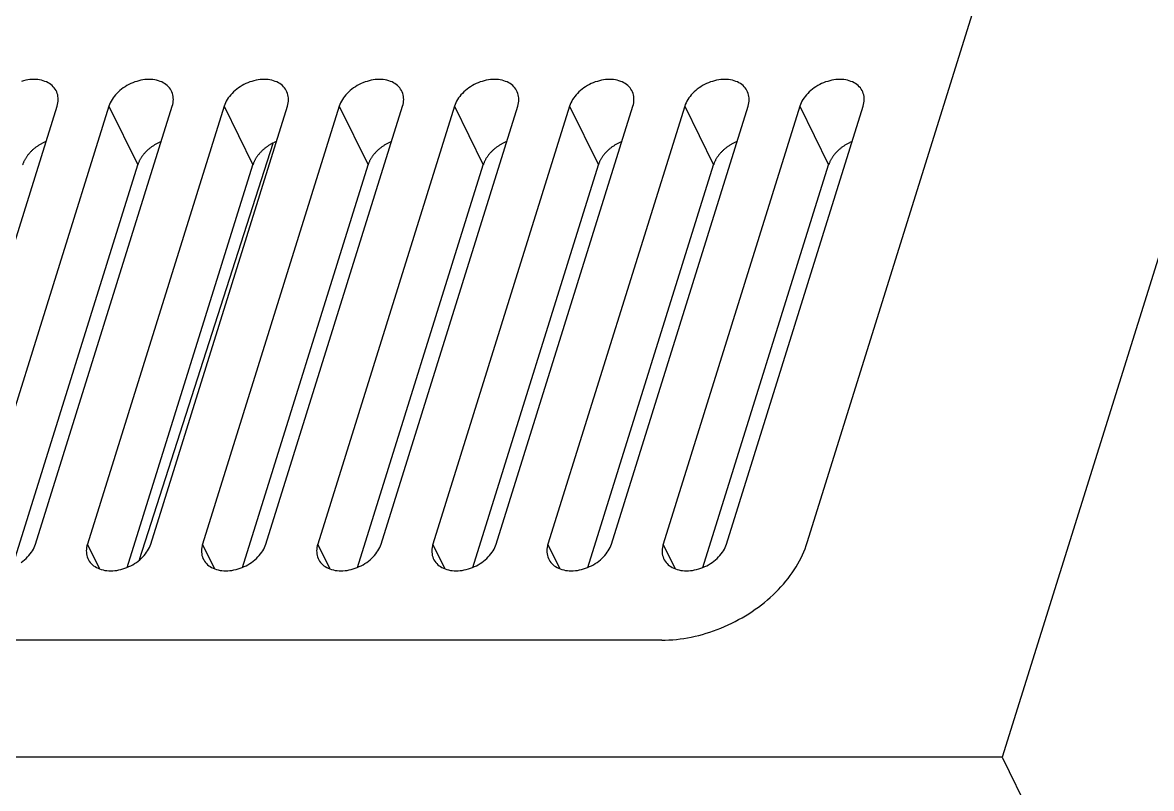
# Model space of a CAD drawing. Header units: millimetres. Extents: x 5016 to 6204, y 3065 to 3485.
# Drawn here: x 6054.75 to 6090.87, y 3215.52 to 3240.02 of the extents above; entities that cross this region are included whole.
import ezdxf

# ---------------------------------------------------------------- set-up
doc = ezdxf.new("R2010")
doc.units = ezdxf.units.MM

msp = doc.modelspace()

# ---------------------------------------------------------------- linework, layer by layer
at = {"color": 7}
for p, q in [((6099.75, 3260.234), (6086.096, 3216.521)), ((6079.859, 3223.386), (6089.922, 3255.603)), ((6051.483, 3223.339), (6055.857, 3237.342)), ((6057.515, 3237.342), (6053.141, 3223.339)), ((6055.167, 3223.339), (6059.541, 3237.342)), ((6061.199, 3237.342), (6056.825, 3223.339)), ((6057.515, 3237.342), (6058.436, 3235.465)), ((6058.852, 3223.339), (6063.225, 3237.342)), ((6064.883, 3237.342), (6060.51, 3223.339)), ((6061.199, 3237.342), (6062.12, 3235.465)), ((6062.536, 3223.339), (6066.91, 3237.342)), ((6068.568, 3237.342), (6064.194, 3223.339)), ((6064.883, 3237.342), (6065.804, 3235.465)), ((6066.22, 3223.339), (6070.594, 3237.342)), ((6072.252, 3237.342), (6067.878, 3223.339)), ((6068.568, 3237.342), (6069.489, 3235.465)), ((6069.904, 3223.339), (6074.278, 3237.342)), ((6075.936, 3237.342), (6071.562, 3223.339)), ((6072.252, 3237.342), (6073.173, 3235.465)), ((6073.589, 3223.339), (6077.962, 3237.342)), ((6079.62, 3237.342), (6075.247, 3223.339)), ((6075.936, 3237.342), (6076.857, 3235.465)), ((6077.273, 3223.339), (6081.647, 3237.342)), ((6079.62, 3237.342), (6080.541, 3235.465)), ((6058.497, 3222.843), (6062.768, 3236.166)), ((6054.415, 3222.592), (6058.436, 3235.465)), ((6058.099, 3222.592), (6062.12, 3235.465)), ((6061.783, 3222.592), (6065.804, 3235.465)), ((6065.468, 3222.592), (6069.489, 3235.465)), ((6069.152, 3222.592), (6073.173, 3235.465)), ((6072.836, 3222.592), (6076.857, 3235.465)), ((6076.52, 3222.592), (6080.541, 3235.465)), ((6057.208, 3222.56), (6056.825, 3223.339)), ((6060.892, 3222.56), (6060.51, 3223.339)), ((6064.577, 3222.56), (6064.194, 3223.339)), ((6068.261, 3222.56), (6067.878, 3223.339)), ((6071.945, 3222.56), (6071.562, 3223.339)), ((6075.629, 3222.56), (6075.247, 3223.339)), ((6075.2, 3220.265), (5975.725, 3220.265)), ((6086.096, 3216.521), (5962.489, 3216.521)), ((6086.096, 3216.521), (6090.211, 3208.137))]:
    msp.add_line(p, q, dxfattribs=at)
for points in [[(6055.857, 3237.342, 0), (6055.872, 3237.396, 0), (6055.883, 3237.449, 0), (6055.889, 3237.502, 0), (6055.892, 3237.555, 0), (6055.89, 3237.607, 0), (6055.884, 3237.658, 0), (6055.875, 3237.707, 0), (6055.861, 3237.755, 0), (6055.843, 3237.801, 0), (6055.821, 3237.846, 0), (6055.795, 3237.889, 0), (6055.766, 3237.929, 0), (6055.733, 3237.967, 0), (6055.696, 3238.003, 0), (6055.656, 3238.036, 0), (6055.613, 3238.066, 0), (6055.567, 3238.094, 0), (6055.518, 3238.118, 0), (6055.466, 3238.139, 0), (6055.412, 3238.158, 0), (6055.355, 3238.173, 0), (6055.297, 3238.185, 0), (6055.237, 3238.193, 0), (6055.175, 3238.198, 0), (6055.112, 3238.2, 0), (6055.048, 3238.198, 0), (6054.983, 3238.193, 0), (6054.917, 3238.185, 0), (6054.851, 3238.173, 0), (6054.786, 3238.158, 0), (6054.72, 3238.139, 0)], [(6059.541, 3237.342, 0), (6059.556, 3237.396, 0), (6059.567, 3237.449, 0), (6059.574, 3237.502, 0), (6059.576, 3237.555, 0), (6059.574, 3237.607, 0), (6059.569, 3237.658, 0), (6059.559, 3237.707, 0), (6059.545, 3237.755, 0), (6059.527, 3237.801, 0), (6059.505, 3237.846, 0), (6059.48, 3237.889, 0), (6059.45, 3237.929, 0), (6059.417, 3237.967, 0), (6059.38, 3238.003, 0), (6059.34, 3238.036, 0), (6059.297, 3238.066, 0), (6059.251, 3238.094, 0), (6059.202, 3238.118, 0), (6059.15, 3238.139, 0), (6059.096, 3238.158, 0), (6059.04, 3238.173, 0), (6058.981, 3238.185, 0), (6058.921, 3238.193, 0), (6058.859, 3238.198, 0), (6058.796, 3238.2, 0), (6058.732, 3238.198, 0), (6058.667, 3238.193, 0), (6058.602, 3238.185, 0), (6058.536, 3238.173, 0), (6058.47, 3238.158, 0), (6058.404, 3238.139, 0), (6058.339, 3238.118, 0), (6058.275, 3238.094, 0), (6058.211, 3238.066, 0), (6058.149, 3238.036, 0), (6058.089, 3238.003, 0), (6058.03, 3237.967, 0), (6057.973, 3237.929, 0), (6057.918, 3237.889, 0), (6057.866, 3237.846, 0), (6057.816, 3237.801, 0), (6057.769, 3237.755, 0), (6057.725, 3237.707, 0), (6057.685, 3237.658, 0), (6057.647, 3237.607, 0), (6057.613, 3237.555, 0), (6057.583, 3237.502, 0), (6057.556, 3237.449, 0), (6057.534, 3237.396, 0), (6057.515, 3237.342, 0)], [(6063.226, 3237.342, 0), (6063.24, 3237.396, 0), (6063.251, 3237.449, 0), (6063.258, 3237.502, 0), (6063.26, 3237.555, 0), (6063.259, 3237.607, 0), (6063.253, 3237.658, 0), (6063.243, 3237.707, 0), (6063.229, 3237.755, 0), (6063.211, 3237.801, 0), (6063.19, 3237.846, 0), (6063.164, 3237.889, 0), (6063.134, 3237.929, 0), (6063.101, 3237.967, 0), (6063.065, 3238.003, 0), (6063.025, 3238.036, 0), (6062.982, 3238.066, 0), (6062.935, 3238.094, 0), (6062.886, 3238.118, 0), (6062.835, 3238.139, 0), (6062.78, 3238.158, 0), (6062.724, 3238.173, 0), (6062.665, 3238.185, 0), (6062.605, 3238.193, 0), (6062.543, 3238.198, 0), (6062.48, 3238.2, 0), (6062.416, 3238.198, 0), (6062.351, 3238.193, 0), (6062.286, 3238.185, 0), (6062.22, 3238.173, 0), (6062.154, 3238.158, 0), (6062.089, 3238.139, 0), (6062.023, 3238.118, 0), (6061.959, 3238.094, 0), (6061.896, 3238.066, 0), (6061.834, 3238.036, 0), (6061.773, 3238.003, 0), (6061.714, 3237.967, 0), (6061.657, 3237.929, 0), (6061.603, 3237.889, 0), (6061.55, 3237.846, 0), (6061.501, 3237.801, 0), (6061.454, 3237.755, 0), (6061.41, 3237.707, 0), (6061.369, 3237.658, 0), (6061.332, 3237.607, 0), (6061.298, 3237.555, 0), (6061.267, 3237.502, 0), (6061.241, 3237.449, 0), (6061.218, 3237.396, 0), (6061.199, 3237.342, 0)], [(6066.91, 3237.342, 0), (6066.925, 3237.396, 0), (6066.935, 3237.449, 0), (6066.942, 3237.502, 0), (6066.945, 3237.555, 0), (6066.943, 3237.607, 0), (6066.937, 3237.658, 0), (6066.927, 3237.707, 0), (6066.914, 3237.755, 0), (6066.896, 3237.801, 0), (6066.874, 3237.846, 0), (6066.848, 3237.889, 0), (6066.819, 3237.929, 0), (6066.786, 3237.967, 0), (6066.749, 3238.003, 0), (6066.709, 3238.036, 0), (6066.666, 3238.066, 0), (6066.62, 3238.094, 0), (6066.571, 3238.118, 0), (6066.519, 3238.139, 0), (6066.465, 3238.158, 0), (6066.408, 3238.173, 0), (6066.35, 3238.185, 0), (6066.29, 3238.193, 0), (6066.228, 3238.198, 0), (6066.165, 3238.2, 0), (6066.1, 3238.198, 0), (6066.036, 3238.193, 0), (6065.97, 3238.185, 0), (6065.904, 3238.173, 0), (6065.838, 3238.158, 0), (6065.773, 3238.139, 0), (6065.708, 3238.118, 0), (6065.643, 3238.094, 0), (6065.58, 3238.066, 0), (6065.518, 3238.036, 0), (6065.457, 3238.003, 0), (6065.398, 3237.967, 0), (6065.342, 3237.929, 0), (6065.287, 3237.889, 0), (6065.234, 3237.846, 0), (6065.185, 3237.801, 0), (6065.138, 3237.755, 0), (6065.094, 3237.707, 0), (6065.053, 3237.658, 0), (6065.016, 3237.607, 0), (6064.982, 3237.555, 0), (6064.952, 3237.502, 0), (6064.925, 3237.449, 0), (6064.902, 3237.396, 0), (6064.883, 3237.342, 0)], [(6070.594, 3237.342, 0), (6070.609, 3237.396, 0), (6070.62, 3237.449, 0), (6070.626, 3237.502, 0), (6070.629, 3237.555, 0), (6070.627, 3237.607, 0), (6070.622, 3237.658, 0), (6070.612, 3237.707, 0), (6070.598, 3237.755, 0), (6070.58, 3237.801, 0), (6070.558, 3237.846, 0), (6070.532, 3237.889, 0), (6070.503, 3237.929, 0), (6070.47, 3237.967, 0), (6070.433, 3238.003, 0), (6070.393, 3238.036, 0), (6070.35, 3238.066, 0), (6070.304, 3238.094, 0), (6070.255, 3238.118, 0), (6070.203, 3238.139, 0), (6070.149, 3238.158, 0), (6070.092, 3238.173, 0), (6070.034, 3238.185, 0), (6069.974, 3238.193, 0), (6069.912, 3238.198, 0), (6069.849, 3238.2, 0), (6069.785, 3238.198, 0), (6069.72, 3238.193, 0), (6069.654, 3238.185, 0), (6069.589, 3238.173, 0), (6069.523, 3238.158, 0), (6069.457, 3238.139, 0), (6069.392, 3238.118, 0), (6069.328, 3238.094, 0), (6069.264, 3238.066, 0), (6069.202, 3238.036, 0), (6069.142, 3238.003, 0), (6069.083, 3237.967, 0), (6069.026, 3237.929, 0), (6068.971, 3237.889, 0), (6068.919, 3237.846, 0), (6068.869, 3237.801, 0), (6068.822, 3237.755, 0), (6068.778, 3237.707, 0), (6068.738, 3237.658, 0), (6068.7, 3237.607, 0), (6068.666, 3237.555, 0), (6068.636, 3237.502, 0), (6068.609, 3237.449, 0), (6068.587, 3237.396, 0), (6068.568, 3237.342, 0)], [(6074.278, 3237.342, 0), (6074.293, 3237.396, 0), (6074.304, 3237.449, 0), (6074.31, 3237.502, 0), (6074.313, 3237.555, 0), (6074.311, 3237.607, 0), (6074.306, 3237.658, 0), (6074.296, 3237.707, 0), (6074.282, 3237.755, 0), (6074.264, 3237.801, 0), (6074.242, 3237.846, 0), (6074.216, 3237.889, 0), (6074.187, 3237.929, 0), (6074.154, 3237.967, 0), (6074.117, 3238.003, 0), (6074.077, 3238.036, 0), (6074.034, 3238.066, 0), (6073.988, 3238.094, 0), (6073.939, 3238.118, 0), (6073.887, 3238.139, 0), (6073.833, 3238.158, 0), (6073.776, 3238.173, 0), (6073.718, 3238.185, 0), (6073.658, 3238.193, 0), (6073.596, 3238.198, 0), (6073.533, 3238.2, 0), (6073.469, 3238.198, 0), (6073.404, 3238.193, 0), (6073.338, 3238.185, 0), (6073.273, 3238.173, 0), (6073.207, 3238.158, 0), (6073.141, 3238.139, 0), (6073.076, 3238.118, 0), (6073.012, 3238.094, 0), (6072.948, 3238.066, 0), (6072.886, 3238.036, 0), (6072.826, 3238.003, 0), (6072.767, 3237.967, 0), (6072.71, 3237.929, 0), (6072.655, 3237.889, 0), (6072.603, 3237.846, 0), (6072.553, 3237.801, 0), (6072.506, 3237.755, 0), (6072.462, 3237.707, 0), (6072.422, 3237.658, 0), (6072.384, 3237.607, 0), (6072.35, 3237.555, 0), (6072.32, 3237.502, 0), (6072.293, 3237.449, 0), (6072.271, 3237.396, 0), (6072.252, 3237.342, 0)], [(6077.962, 3237.342, 0), (6077.977, 3237.396, 0), (6077.988, 3237.449, 0), (6077.995, 3237.502, 0), (6077.997, 3237.555, 0), (6077.996, 3237.607, 0), (6077.99, 3237.658, 0), (6077.98, 3237.707, 0), (6077.966, 3237.755, 0), (6077.948, 3237.801, 0), (6077.926, 3237.846, 0), (6077.901, 3237.889, 0), (6077.871, 3237.929, 0), (6077.838, 3237.967, 0), (6077.802, 3238.003, 0), (6077.762, 3238.036, 0), (6077.718, 3238.066, 0), (6077.672, 3238.094, 0), (6077.623, 3238.118, 0), (6077.571, 3238.139, 0), (6077.517, 3238.158, 0), (6077.461, 3238.173, 0), (6077.402, 3238.185, 0), (6077.342, 3238.193, 0), (6077.28, 3238.198, 0), (6077.217, 3238.2, 0), (6077.153, 3238.198, 0), (6077.088, 3238.193, 0), (6077.023, 3238.185, 0), (6076.957, 3238.173, 0), (6076.891, 3238.158, 0), (6076.825, 3238.139, 0), (6076.76, 3238.118, 0), (6076.696, 3238.094, 0), (6076.633, 3238.066, 0), (6076.57, 3238.036, 0), (6076.51, 3238.003, 0), (6076.451, 3237.967, 0), (6076.394, 3237.929, 0), (6076.339, 3237.889, 0), (6076.287, 3237.846, 0), (6076.237, 3237.801, 0), (6076.19, 3237.755, 0), (6076.147, 3237.707, 0), (6076.106, 3237.658, 0), (6076.068, 3237.607, 0), (6076.034, 3237.555, 0), (6076.004, 3237.502, 0), (6075.978, 3237.449, 0), (6075.955, 3237.396, 0), (6075.936, 3237.342, 0)], [(6081.647, 3237.342, 0), (6081.661, 3237.396, 0), (6081.672, 3237.449, 0), (6081.679, 3237.502, 0), (6081.681, 3237.555, 0), (6081.68, 3237.607, 0), (6081.674, 3237.658, 0), (6081.664, 3237.707, 0), (6081.65, 3237.755, 0), (6081.633, 3237.801, 0), (6081.611, 3237.846, 0), (6081.585, 3237.889, 0), (6081.555, 3237.929, 0), (6081.522, 3237.967, 0), (6081.486, 3238.003, 0), (6081.446, 3238.036, 0), (6081.403, 3238.066, 0), (6081.356, 3238.094, 0), (6081.307, 3238.118, 0), (6081.256, 3238.139, 0), (6081.201, 3238.158, 0), (6081.145, 3238.173, 0), (6081.087, 3238.185, 0), (6081.026, 3238.193, 0), (6080.965, 3238.198, 0), (6080.901, 3238.2, 0), (6080.837, 3238.198, 0), (6080.772, 3238.193, 0), (6080.707, 3238.185, 0), (6080.641, 3238.173, 0), (6080.575, 3238.158, 0), (6080.51, 3238.139, 0), (6080.445, 3238.118, 0), (6080.38, 3238.094, 0), (6080.317, 3238.066, 0), (6080.255, 3238.036, 0), (6080.194, 3238.003, 0), (6080.135, 3237.967, 0), (6080.078, 3237.929, 0), (6080.024, 3237.889, 0), (6079.971, 3237.846, 0), (6079.922, 3237.801, 0), (6079.875, 3237.755, 0), (6079.831, 3237.707, 0), (6079.79, 3237.658, 0), (6079.753, 3237.607, 0), (6079.719, 3237.555, 0), (6079.688, 3237.502, 0), (6079.662, 3237.449, 0), (6079.639, 3237.396, 0), (6079.62, 3237.342, 0)], [(6055.498, 3236.211, 0), (6055.477, 3236.202, 0), (6055.456, 3236.193, 0), (6055.435, 3236.183, 0), (6055.414, 3236.173, 0), (6055.393, 3236.163, 0), (6055.372, 3236.152, 0), (6055.352, 3236.141, 0), (6055.332, 3236.13, 0), (6055.312, 3236.118, 0), (6055.292, 3236.106, 0), (6055.272, 3236.094, 0), (6055.253, 3236.081, 0), (6055.234, 3236.069, 0), (6055.215, 3236.056, 0), (6055.196, 3236.043, 0), (6055.178, 3236.029, 0), (6055.159, 3236.015, 0), (6055.141, 3236.001, 0), (6055.124, 3235.987, 0), (6055.106, 3235.972, 0), (6055.089, 3235.958, 0), (6055.073, 3235.943, 0), (6055.056, 3235.928, 0), (6055.04, 3235.912, 0), (6055.024, 3235.897, 0), (6055.009, 3235.881, 0), (6054.994, 3235.865, 0), (6054.979, 3235.849, 0), (6054.964, 3235.833, 0), (6054.95, 3235.816, 0), (6054.937, 3235.8, 0), (6054.923, 3235.783, 0), (6054.91, 3235.766, 0), (6054.898, 3235.749, 0), (6054.885, 3235.732, 0), (6054.874, 3235.715, 0), (6054.862, 3235.697, 0), (6054.851, 3235.68, 0), (6054.84, 3235.662, 0), (6054.83, 3235.645, 0), (6054.82, 3235.627, 0), (6054.811, 3235.609, 0), (6054.802, 3235.591, 0), (6054.794, 3235.573, 0), (6054.785, 3235.555, 0), (6054.778, 3235.537, 0), (6054.771, 3235.519, 0), (6054.764, 3235.501, 0), (6054.758, 3235.483, 0), (6054.752, 3235.465, 0)], [(6059.183, 3236.211, 0), (6059.161, 3236.202, 0), (6059.14, 3236.193, 0), (6059.119, 3236.183, 0), (6059.098, 3236.173, 0), (6059.077, 3236.163, 0), (6059.057, 3236.152, 0), (6059.036, 3236.141, 0), (6059.016, 3236.13, 0), (6058.996, 3236.118, 0), (6058.976, 3236.106, 0), (6058.957, 3236.094, 0), (6058.937, 3236.081, 0), (6058.918, 3236.069, 0), (6058.899, 3236.056, 0), (6058.88, 3236.043, 0), (6058.862, 3236.029, 0), (6058.844, 3236.015, 0), (6058.826, 3236.001, 0), (6058.808, 3235.987, 0), (6058.791, 3235.972, 0), (6058.774, 3235.958, 0), (6058.757, 3235.943, 0), (6058.74, 3235.928, 0), (6058.724, 3235.912, 0), (6058.709, 3235.897, 0), (6058.693, 3235.881, 0), (6058.678, 3235.865, 0), (6058.663, 3235.849, 0), (6058.649, 3235.833, 0), (6058.635, 3235.816, 0), (6058.621, 3235.8, 0), (6058.607, 3235.783, 0), (6058.594, 3235.766, 0), (6058.582, 3235.749, 0), (6058.57, 3235.732, 0), (6058.558, 3235.715, 0), (6058.546, 3235.697, 0), (6058.535, 3235.68, 0), (6058.525, 3235.662, 0), (6058.515, 3235.645, 0), (6058.505, 3235.627, 0), (6058.495, 3235.609, 0), (6058.486, 3235.591, 0), (6058.478, 3235.573, 0), (6058.47, 3235.555, 0), (6058.462, 3235.537, 0), (6058.455, 3235.519, 0), (6058.448, 3235.501, 0), (6058.442, 3235.483, 0), (6058.436, 3235.465, 0)], [(6062.768, 3236.166, 0), (6062.749, 3236.156, 0), (6062.731, 3236.147, 0), (6062.712, 3236.136, 0), (6062.694, 3236.126, 0), (6062.676, 3236.116, 0), (6062.658, 3236.105, 0), (6062.64, 3236.094, 0), (6062.623, 3236.082, 0), (6062.605, 3236.071, 0), (6062.588, 3236.059, 0), (6062.571, 3236.047, 0), (6062.554, 3236.035, 0), (6062.538, 3236.023, 0), (6062.521, 3236.01, 0), (6062.505, 3235.997, 0), (6062.489, 3235.984, 0), (6062.474, 3235.971, 0), (6062.458, 3235.958, 0), (6062.443, 3235.944, 0), (6062.428, 3235.931, 0), (6062.413, 3235.917, 0), (6062.399, 3235.903, 0), (6062.385, 3235.889, 0), (6062.371, 3235.874, 0), (6062.357, 3235.86, 0), (6062.344, 3235.845, 0), (6062.331, 3235.83, 0), (6062.318, 3235.815, 0), (6062.306, 3235.8, 0), (6062.293, 3235.785, 0), (6062.282, 3235.77, 0), (6062.27, 3235.754, 0), (6062.259, 3235.739, 0), (6062.248, 3235.723, 0), (6062.237, 3235.708, 0), (6062.227, 3235.692, 0), (6062.217, 3235.676, 0), (6062.208, 3235.66, 0), (6062.198, 3235.644, 0), (6062.19, 3235.628, 0), (6062.181, 3235.612, 0), (6062.173, 3235.596, 0), (6062.165, 3235.579, 0), (6062.158, 3235.563, 0), (6062.15, 3235.547, 0), (6062.144, 3235.53, 0), (6062.137, 3235.514, 0), (6062.131, 3235.498, 0), (6062.125, 3235.481, 0), (6062.12, 3235.465, 0)], [(6066.551, 3236.211, 0), (6066.53, 3236.202, 0), (6066.509, 3236.193, 0), (6066.487, 3236.183, 0), (6066.467, 3236.173, 0), (6066.446, 3236.163, 0), (6066.425, 3236.152, 0), (6066.405, 3236.141, 0), (6066.385, 3236.13, 0), (6066.365, 3236.118, 0), (6066.345, 3236.106, 0), (6066.325, 3236.094, 0), (6066.306, 3236.081, 0), (6066.286, 3236.069, 0), (6066.268, 3236.056, 0), (6066.249, 3236.043, 0), (6066.23, 3236.029, 0), (6066.212, 3236.015, 0), (6066.194, 3236.001, 0), (6066.177, 3235.987, 0), (6066.159, 3235.972, 0), (6066.142, 3235.958, 0), (6066.125, 3235.943, 0), (6066.109, 3235.928, 0), (6066.093, 3235.912, 0), (6066.077, 3235.897, 0), (6066.062, 3235.881, 0), (6066.046, 3235.865, 0), (6066.032, 3235.849, 0), (6066.017, 3235.833, 0), (6066.003, 3235.816, 0), (6065.989, 3235.8, 0), (6065.976, 3235.783, 0), (6065.963, 3235.766, 0), (6065.95, 3235.749, 0), (6065.938, 3235.732, 0), (6065.926, 3235.715, 0), (6065.915, 3235.697, 0), (6065.904, 3235.68, 0), (6065.893, 3235.662, 0), (6065.883, 3235.645, 0), (6065.873, 3235.627, 0), (6065.864, 3235.609, 0), (6065.855, 3235.591, 0), (6065.846, 3235.573, 0), (6065.838, 3235.555, 0), (6065.831, 3235.537, 0), (6065.823, 3235.519, 0), (6065.817, 3235.501, 0), (6065.81, 3235.483, 0), (6065.804, 3235.465, 0)], [(6070.235, 3236.211, 0), (6070.214, 3236.202, 0), (6070.193, 3236.193, 0), (6070.172, 3236.183, 0), (6070.151, 3236.173, 0), (6070.13, 3236.163, 0), (6070.109, 3236.152, 0), (6070.089, 3236.141, 0), (6070.069, 3236.13, 0), (6070.049, 3236.118, 0), (6070.029, 3236.106, 0), (6070.009, 3236.094, 0), (6069.99, 3236.081, 0), (6069.971, 3236.069, 0), (6069.952, 3236.056, 0), (6069.933, 3236.043, 0), (6069.915, 3236.029, 0), (6069.896, 3236.015, 0), (6069.879, 3236.001, 0), (6069.861, 3235.987, 0), (6069.844, 3235.972, 0), (6069.827, 3235.958, 0), (6069.81, 3235.943, 0), (6069.793, 3235.928, 0), (6069.777, 3235.912, 0), (6069.761, 3235.897, 0), (6069.746, 3235.881, 0), (6069.731, 3235.865, 0), (6069.716, 3235.849, 0), (6069.701, 3235.833, 0), (6069.687, 3235.816, 0), (6069.674, 3235.8, 0), (6069.66, 3235.783, 0), (6069.647, 3235.766, 0), (6069.635, 3235.749, 0), (6069.622, 3235.732, 0), (6069.611, 3235.715, 0), (6069.599, 3235.697, 0), (6069.588, 3235.68, 0), (6069.578, 3235.662, 0), (6069.567, 3235.645, 0), (6069.558, 3235.627, 0), (6069.548, 3235.609, 0), (6069.539, 3235.591, 0), (6069.531, 3235.573, 0), (6069.523, 3235.555, 0), (6069.515, 3235.537, 0), (6069.508, 3235.519, 0), (6069.501, 3235.501, 0), (6069.495, 3235.483, 0), (6069.489, 3235.465, 0)], [(6073.919, 3236.211, 0), (6073.898, 3236.202, 0), (6073.877, 3236.193, 0), (6073.856, 3236.183, 0), (6073.835, 3236.173, 0), (6073.814, 3236.163, 0), (6073.793, 3236.152, 0), (6073.773, 3236.141, 0), (6073.753, 3236.13, 0), (6073.733, 3236.118, 0), (6073.713, 3236.106, 0), (6073.693, 3236.094, 0), (6073.674, 3236.081, 0), (6073.655, 3236.069, 0), (6073.636, 3236.056, 0), (6073.617, 3236.043, 0), (6073.599, 3236.029, 0), (6073.58, 3236.015, 0), (6073.563, 3236.001, 0), (6073.545, 3235.987, 0), (6073.528, 3235.972, 0), (6073.511, 3235.958, 0), (6073.494, 3235.943, 0), (6073.477, 3235.928, 0), (6073.461, 3235.912, 0), (6073.445, 3235.897, 0), (6073.43, 3235.881, 0), (6073.415, 3235.865, 0), (6073.4, 3235.849, 0), (6073.385, 3235.833, 0), (6073.371, 3235.816, 0), (6073.358, 3235.8, 0), (6073.344, 3235.783, 0), (6073.331, 3235.766, 0), (6073.319, 3235.749, 0), (6073.306, 3235.732, 0), (6073.295, 3235.715, 0), (6073.283, 3235.697, 0), (6073.272, 3235.68, 0), (6073.262, 3235.662, 0), (6073.251, 3235.645, 0), (6073.242, 3235.627, 0), (6073.232, 3235.609, 0), (6073.223, 3235.591, 0), (6073.215, 3235.573, 0), (6073.207, 3235.555, 0), (6073.199, 3235.537, 0), (6073.192, 3235.519, 0), (6073.185, 3235.501, 0), (6073.179, 3235.483, 0), (6073.173, 3235.465, 0)], [(6077.604, 3236.211, 0), (6077.582, 3236.202, 0), (6077.561, 3236.193, 0), (6077.54, 3236.183, 0), (6077.519, 3236.173, 0), (6077.498, 3236.163, 0), (6077.478, 3236.152, 0), (6077.457, 3236.141, 0), (6077.437, 3236.13, 0), (6077.417, 3236.118, 0), (6077.397, 3236.106, 0), (6077.378, 3236.094, 0), (6077.358, 3236.081, 0), (6077.339, 3236.069, 0), (6077.32, 3236.056, 0), (6077.301, 3236.043, 0), (6077.283, 3236.029, 0), (6077.265, 3236.015, 0), (6077.247, 3236.001, 0), (6077.229, 3235.987, 0), (6077.212, 3235.972, 0), (6077.195, 3235.958, 0), (6077.178, 3235.943, 0), (6077.162, 3235.928, 0), (6077.145, 3235.912, 0), (6077.13, 3235.897, 0), (6077.114, 3235.881, 0), (6077.099, 3235.865, 0), (6077.084, 3235.849, 0), (6077.07, 3235.833, 0), (6077.056, 3235.816, 0), (6077.042, 3235.8, 0), (6077.029, 3235.783, 0), (6077.016, 3235.766, 0), (6077.003, 3235.749, 0), (6076.991, 3235.732, 0), (6076.979, 3235.715, 0), (6076.967, 3235.697, 0), (6076.956, 3235.68, 0), (6076.946, 3235.662, 0), (6076.936, 3235.645, 0), (6076.926, 3235.627, 0), (6076.916, 3235.609, 0), (6076.907, 3235.591, 0), (6076.899, 3235.573, 0), (6076.891, 3235.555, 0), (6076.883, 3235.537, 0), (6076.876, 3235.519, 0), (6076.869, 3235.501, 0), (6076.863, 3235.483, 0), (6076.857, 3235.465, 0)], [(6081.288, 3236.211, 0), (6081.267, 3236.202, 0), (6081.245, 3236.193, 0), (6081.224, 3236.183, 0), (6081.203, 3236.173, 0), (6081.183, 3236.163, 0), (6081.162, 3236.152, 0), (6081.142, 3236.141, 0), (6081.121, 3236.13, 0), (6081.101, 3236.118, 0), (6081.082, 3236.106, 0), (6081.062, 3236.094, 0), (6081.042, 3236.081, 0), (6081.023, 3236.069, 0), (6081.004, 3236.056, 0), (6080.986, 3236.043, 0), (6080.967, 3236.029, 0), (6080.949, 3236.015, 0), (6080.931, 3236.001, 0), (6080.913, 3235.987, 0), (6080.896, 3235.972, 0), (6080.879, 3235.958, 0), (6080.862, 3235.943, 0), (6080.846, 3235.928, 0), (6080.83, 3235.912, 0), (6080.814, 3235.897, 0), (6080.798, 3235.881, 0), (6080.783, 3235.865, 0), (6080.768, 3235.849, 0), (6080.754, 3235.833, 0), (6080.74, 3235.816, 0), (6080.726, 3235.8, 0), (6080.713, 3235.783, 0), (6080.7, 3235.766, 0), (6080.687, 3235.749, 0), (6080.675, 3235.732, 0), (6080.663, 3235.715, 0), (6080.652, 3235.697, 0), (6080.641, 3235.68, 0), (6080.63, 3235.662, 0), (6080.62, 3235.645, 0), (6080.61, 3235.627, 0), (6080.601, 3235.609, 0), (6080.592, 3235.591, 0), (6080.583, 3235.573, 0), (6080.575, 3235.555, 0), (6080.567, 3235.537, 0), (6080.56, 3235.519, 0), (6080.553, 3235.501, 0), (6080.547, 3235.483, 0), (6080.541, 3235.465, 0)], [(6054.709, 3222.752, 0), (6054.764, 3222.792, 0), (6054.816, 3222.835, 0), (6054.866, 3222.88, 0), (6054.913, 3222.926, 0), (6054.957, 3222.974, 0), (6054.998, 3223.024, 0), (6055.035, 3223.074, 0), (6055.069, 3223.126, 0), (6055.099, 3223.179, 0), (6055.126, 3223.232, 0), (6055.149, 3223.286, 0), (6055.167, 3223.339, 0)], [(6056.825, 3223.339, 0), (6056.81, 3223.286, 0), (6056.8, 3223.232, 0), (6056.793, 3223.179, 0), (6056.79, 3223.126, 0), (6056.792, 3223.074, 0), (6056.798, 3223.024, 0), (6056.808, 3222.974, 0), (6056.821, 3222.926, 0), (6056.839, 3222.88, 0), (6056.861, 3222.835, 0), (6056.887, 3222.792, 0), (6056.916, 3222.752, 0), (6056.95, 3222.714, 0), (6056.986, 3222.678, 0), (6057.026, 3222.645, 0), (6057.069, 3222.615, 0), (6057.115, 3222.587, 0), (6057.165, 3222.563, 0), (6057.216, 3222.542, 0), (6057.27, 3222.523, 0), (6057.327, 3222.508, 0), (6057.385, 3222.497, 0), (6057.446, 3222.488, 0), (6057.507, 3222.483, 0), (6057.57, 3222.481, 0), (6057.635, 3222.483, 0), (6057.7, 3222.488, 0), (6057.765, 3222.497, 0), (6057.831, 3222.508, 0), (6057.897, 3222.523, 0), (6057.962, 3222.542, 0), (6058.027, 3222.563, 0), (6058.092, 3222.587, 0), (6058.155, 3222.615, 0), (6058.217, 3222.645, 0), (6058.278, 3222.678, 0), (6058.337, 3222.714, 0), (6058.394, 3222.752, 0), (6058.448, 3222.792, 0), (6058.501, 3222.835, 0), (6058.55, 3222.88, 0), (6058.597, 3222.926, 0), (6058.641, 3222.974, 0), (6058.682, 3223.024, 0), (6058.719, 3223.074, 0), (6058.753, 3223.126, 0), (6058.783, 3223.179, 0), (6058.81, 3223.232, 0), (6058.833, 3223.286, 0), (6058.852, 3223.339, 0)], [(6060.51, 3223.339, 0), (6060.495, 3223.286, 0), (6060.484, 3223.232, 0), (6060.477, 3223.179, 0), (6060.475, 3223.126, 0), (6060.476, 3223.074, 0), (6060.482, 3223.024, 0), (6060.492, 3222.974, 0), (6060.506, 3222.926, 0), (6060.524, 3222.88, 0), (6060.546, 3222.835, 0), (6060.571, 3222.792, 0), (6060.601, 3222.752, 0), (6060.634, 3222.714, 0), (6060.67, 3222.678, 0), (6060.71, 3222.645, 0), (6060.754, 3222.615, 0), (6060.8, 3222.587, 0), (6060.849, 3222.563, 0), (6060.901, 3222.542, 0), (6060.955, 3222.523, 0), (6061.011, 3222.508, 0), (6061.07, 3222.497, 0), (6061.13, 3222.488, 0), (6061.192, 3222.483, 0), (6061.255, 3222.481, 0), (6061.319, 3222.483, 0), (6061.384, 3222.488, 0), (6061.449, 3222.497, 0), (6061.515, 3222.508, 0), (6061.581, 3222.523, 0), (6061.647, 3222.542, 0), (6061.712, 3222.563, 0), (6061.776, 3222.587, 0), (6061.839, 3222.615, 0), (6061.901, 3222.645, 0), (6061.962, 3222.678, 0), (6062.021, 3222.714, 0), (6062.078, 3222.752, 0), (6062.133, 3222.792, 0), (6062.185, 3222.835, 0), (6062.235, 3222.88, 0), (6062.281, 3222.926, 0), (6062.325, 3222.974, 0), (6062.366, 3223.024, 0), (6062.403, 3223.074, 0), (6062.437, 3223.126, 0), (6062.468, 3223.179, 0), (6062.494, 3223.232, 0), (6062.517, 3223.286, 0), (6062.536, 3223.339, 0)], [(6064.194, 3223.339, 0), (6064.179, 3223.286, 0), (6064.168, 3223.232, 0), (6064.162, 3223.179, 0), (6064.159, 3223.126, 0), (6064.161, 3223.074, 0), (6064.166, 3223.024, 0), (6064.176, 3222.974, 0), (6064.19, 3222.926, 0), (6064.208, 3222.88, 0), (6064.23, 3222.835, 0), (6064.255, 3222.792, 0), (6064.285, 3222.752, 0), (6064.318, 3222.714, 0), (6064.355, 3222.678, 0), (6064.395, 3222.645, 0), (6064.438, 3222.615, 0), (6064.484, 3222.587, 0), (6064.533, 3222.563, 0), (6064.585, 3222.542, 0), (6064.639, 3222.523, 0), (6064.695, 3222.508, 0), (6064.754, 3222.497, 0), (6064.814, 3222.488, 0), (6064.876, 3222.483, 0), (6064.939, 3222.481, 0), (6065.003, 3222.483, 0), (6065.068, 3222.488, 0), (6065.134, 3222.497, 0), (6065.199, 3222.508, 0), (6065.265, 3222.523, 0), (6065.331, 3222.542, 0), (6065.396, 3222.563, 0), (6065.46, 3222.587, 0), (6065.524, 3222.615, 0), (6065.586, 3222.645, 0), (6065.646, 3222.678, 0), (6065.705, 3222.714, 0), (6065.762, 3222.752, 0), (6065.817, 3222.792, 0), (6065.869, 3222.835, 0), (6065.919, 3222.88, 0), (6065.966, 3222.926, 0), (6066.01, 3222.974, 0), (6066.05, 3223.024, 0), (6066.088, 3223.074, 0), (6066.122, 3223.126, 0), (6066.152, 3223.179, 0), (6066.179, 3223.232, 0), (6066.201, 3223.286, 0), (6066.22, 3223.339, 0)], [(6067.878, 3223.339, 0), (6067.863, 3223.286, 0), (6067.852, 3223.232, 0), (6067.846, 3223.179, 0), (6067.843, 3223.126, 0), (6067.845, 3223.074, 0), (6067.851, 3223.024, 0), (6067.86, 3222.974, 0), (6067.874, 3222.926, 0), (6067.892, 3222.88, 0), (6067.914, 3222.835, 0), (6067.94, 3222.792, 0), (6067.969, 3222.752, 0), (6068.002, 3222.714, 0), (6068.039, 3222.678, 0), (6068.079, 3222.645, 0), (6068.122, 3222.615, 0), (6068.168, 3222.587, 0), (6068.217, 3222.563, 0), (6068.269, 3222.542, 0), (6068.323, 3222.523, 0), (6068.38, 3222.508, 0), (6068.438, 3222.497, 0), (6068.498, 3222.488, 0), (6068.56, 3222.483, 0), (6068.623, 3222.481, 0), (6068.687, 3222.483, 0), (6068.752, 3222.488, 0), (6068.818, 3222.497, 0), (6068.884, 3222.508, 0), (6068.949, 3222.523, 0), (6069.015, 3222.542, 0), (6069.08, 3222.563, 0), (6069.144, 3222.587, 0), (6069.208, 3222.615, 0), (6069.27, 3222.645, 0), (6069.331, 3222.678, 0), (6069.389, 3222.714, 0), (6069.446, 3222.752, 0), (6069.501, 3222.792, 0), (6069.553, 3222.835, 0), (6069.603, 3222.88, 0), (6069.65, 3222.926, 0), (6069.694, 3222.974, 0), (6069.735, 3223.024, 0), (6069.772, 3223.074, 0), (6069.806, 3223.126, 0), (6069.836, 3223.179, 0), (6069.863, 3223.232, 0), (6069.886, 3223.286, 0), (6069.904, 3223.339, 0)], [(6071.562, 3223.339, 0), (6071.548, 3223.286, 0), (6071.537, 3223.232, 0), (6071.53, 3223.179, 0), (6071.528, 3223.126, 0), (6071.529, 3223.074, 0), (6071.535, 3223.024, 0), (6071.545, 3222.974, 0), (6071.559, 3222.926, 0), (6071.576, 3222.88, 0), (6071.598, 3222.835, 0), (6071.624, 3222.792, 0), (6071.653, 3222.752, 0), (6071.687, 3222.714, 0), (6071.723, 3222.678, 0), (6071.763, 3222.645, 0), (6071.806, 3222.615, 0), (6071.853, 3222.587, 0), (6071.902, 3222.563, 0), (6071.953, 3222.542, 0), (6072.008, 3222.523, 0), (6072.064, 3222.508, 0), (6072.122, 3222.497, 0), (6072.183, 3222.488, 0), (6072.244, 3222.483, 0), (6072.308, 3222.481, 0), (6072.372, 3222.483, 0), (6072.437, 3222.488, 0), (6072.502, 3222.497, 0), (6072.568, 3222.508, 0), (6072.634, 3222.523, 0), (6072.699, 3222.542, 0), (6072.764, 3222.563, 0), (6072.829, 3222.587, 0), (6072.892, 3222.615, 0), (6072.954, 3222.645, 0), (6073.015, 3222.678, 0), (6073.074, 3222.714, 0), (6073.131, 3222.752, 0), (6073.185, 3222.792, 0), (6073.238, 3222.835, 0), (6073.287, 3222.88, 0), (6073.334, 3222.926, 0), (6073.378, 3222.974, 0), (6073.419, 3223.024, 0), (6073.456, 3223.074, 0), (6073.49, 3223.126, 0), (6073.521, 3223.179, 0), (6073.547, 3223.232, 0), (6073.57, 3223.286, 0), (6073.589, 3223.339, 0)], [(6075.2, 3220.265, 0), (6075.316, 3220.267, 0), (6075.433, 3220.272, 0), (6075.551, 3220.279, 0), (6075.669, 3220.29, 0), (6075.788, 3220.304, 0), (6075.907, 3220.321, 0), (6076.027, 3220.34, 0), (6076.147, 3220.363, 0), (6076.266, 3220.389, 0), (6076.386, 3220.418, 0), (6076.505, 3220.45, 0), (6076.625, 3220.484, 0), (6076.743, 3220.522, 0), (6076.861, 3220.562, 0), (6076.979, 3220.605, 0), (6077.095, 3220.651, 0), (6077.211, 3220.7, 0), (6077.326, 3220.751, 0), (6077.439, 3220.805, 0), (6077.552, 3220.861, 0), (6077.662, 3220.92, 0), (6077.772, 3220.981, 0), (6077.88, 3221.045, 0), (6077.986, 3221.111, 0), (6078.09, 3221.179, 0), (6078.193, 3221.25, 0), (6078.294, 3221.322, 0), (6078.392, 3221.397, 0), (6078.488, 3221.473, 0), (6078.582, 3221.552, 0), (6078.674, 3221.632, 0), (6078.763, 3221.714, 0), (6078.85, 3221.797, 0), (6078.933, 3221.882, 0), (6079.015, 3221.969, 0), (6079.093, 3222.057, 0), (6079.169, 3222.146, 0), (6079.241, 3222.237, 0), (6079.311, 3222.329, 0), (6079.377, 3222.421, 0), (6079.441, 3222.515, 0), (6079.501, 3222.61, 0), (6079.557, 3222.705, 0), (6079.611, 3222.801, 0), (6079.661, 3222.898, 0), (6079.708, 3222.995, 0), (6079.751, 3223.092, 0), (6079.79, 3223.19, 0), (6079.826, 3223.288, 0), (6079.859, 3223.386, 0)], [(6075.247, 3223.339, 0), (6075.232, 3223.286, 0), (6075.221, 3223.232, 0), (6075.214, 3223.179, 0), (6075.212, 3223.126, 0), (6075.213, 3223.074, 0), (6075.219, 3223.024, 0), (6075.229, 3222.974, 0), (6075.243, 3222.926, 0), (6075.261, 3222.88, 0), (6075.283, 3222.835, 0), (6075.308, 3222.792, 0), (6075.338, 3222.752, 0), (6075.371, 3222.714, 0), (6075.407, 3222.678, 0), (6075.447, 3222.645, 0), (6075.491, 3222.615, 0), (6075.537, 3222.587, 0), (6075.586, 3222.563, 0), (6075.638, 3222.542, 0), (6075.692, 3222.523, 0), (6075.748, 3222.508, 0), (6075.807, 3222.497, 0), (6075.867, 3222.488, 0), (6075.929, 3222.483, 0), (6075.992, 3222.481, 0), (6076.056, 3222.483, 0), (6076.121, 3222.488, 0), (6076.186, 3222.497, 0), (6076.252, 3222.508, 0), (6076.318, 3222.523, 0), (6076.384, 3222.542, 0), (6076.449, 3222.563, 0), (6076.513, 3222.587, 0), (6076.576, 3222.615, 0), (6076.639, 3222.645, 0), (6076.699, 3222.678, 0), (6076.758, 3222.714, 0), (6076.815, 3222.752, 0), (6076.87, 3222.792, 0), (6076.922, 3222.835, 0), (6076.972, 3222.88, 0), (6077.019, 3222.926, 0), (6077.062, 3222.974, 0), (6077.103, 3223.024, 0), (6077.141, 3223.074, 0), (6077.174, 3223.126, 0), (6077.205, 3223.179, 0), (6077.231, 3223.232, 0), (6077.254, 3223.286, 0), (6077.273, 3223.339, 0)]]:
    msp.add_polyline3d(points, dxfattribs=at)
msp.add_arc((6063.424, 3234.894), 1.43, 112.7755, 116.724, dxfattribs=at)

doc.saveas('drawing.dxf')
